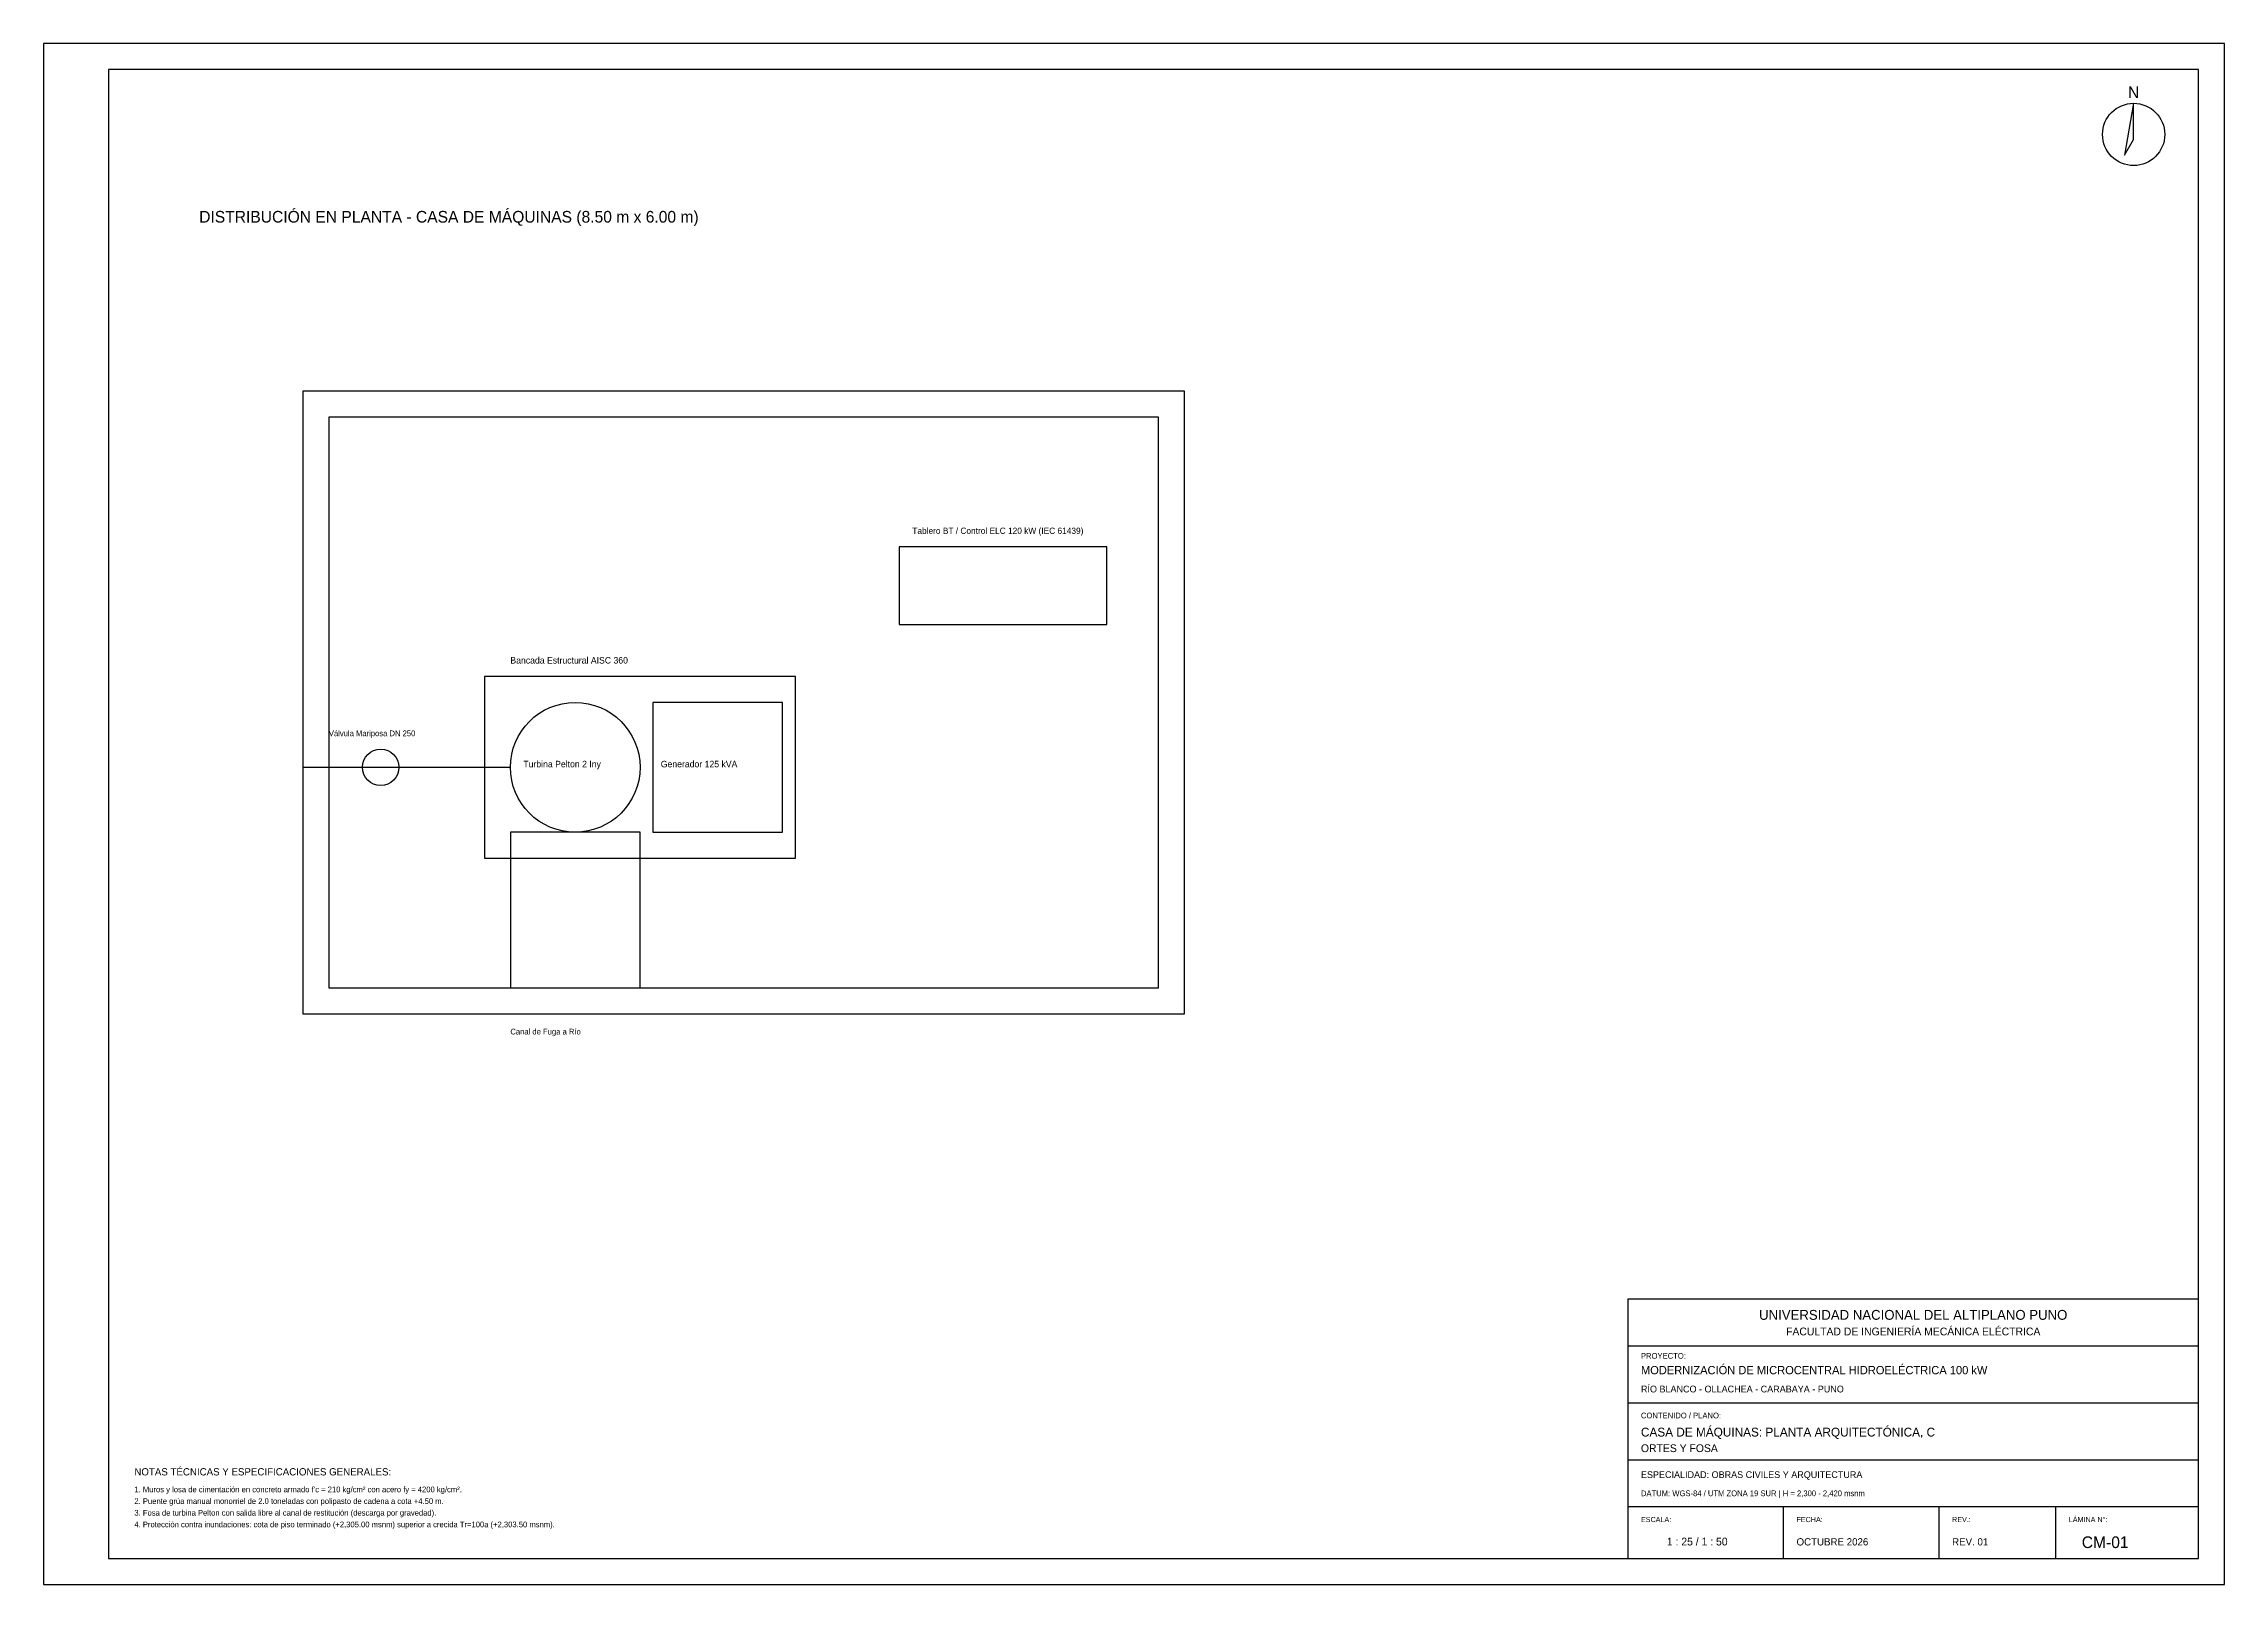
# Model space of a CAD drawing. Header units: metres. Extents: x 0 to 841, y 0 to 594.
import ezdxf
from ezdxf.enums import TextEntityAlignment as Align

# ---------------------------------------------------------------- set-up
doc = ezdxf.new("R2010")
doc.units = ezdxf.units.M
for name, color, linetype in [('0_CAJETIN', 2, 'Continuous'), ('0_MARCO_Y_BORDE', 4, 'Continuous'), ('0_TEXTOS_ROTULO', 7, 'Continuous'), ('CIVIL_CONCRETO', 4, 'Continuous'), ('ELECTRICA_EQUIPOS', 6, 'Continuous'), ('HIDRAULICA_AGUA', 5, 'Continuous'), ('MECANICA_EQUIPOS', 2, 'Continuous'), ('MECANICA_TUBERIA', 6, 'Continuous'), ('NOTAS_TECNICAS', 7, 'Continuous')]:
    doc.layers.add(name, color=color, linetype=linetype)

msp = doc.modelspace()

# ---------------------------------------------------------------- linework, layer by layer
at = {"layer": '0_CAJETIN'}
for p, q in [((611, 92), (831, 92)), ((611, 70), (831, 70)), ((611, 48), (831, 48)), ((611, 30), (831, 30)), ((671, 10), (671, 30)), ((731, 10), (731, 30)), ((776, 10), (776, 30))]:
    msp.add_line(p, q, dxfattribs=at)
msp.add_lwpolyline([(611, 10), (831, 10), (831, 110), (611, 110), (611, 10)], close=True, dxfattribs=at)
at = {"layer": '0_MARCO_Y_BORDE'}
for points in [[(0, 0), (841, 0), (841, 594), (0, 594), (0, 0)], [(25, 10), (831, 10), (831, 584), (25, 584), (25, 10)], [(806, 571), (802.5, 551), (806, 557), (806, 571)]]:
    msp.add_lwpolyline(points, close=True, dxfattribs=at)
msp.add_circle((806, 559), 12, dxfattribs=at)
at = {"layer": 'CIVIL_CONCRETO'}
for points in [[(100, 220), (440, 220), (440, 460), (100, 460), (100, 220)], [(110, 230), (430, 230), (430, 450), (110, 450), (110, 230)]]:
    msp.add_lwpolyline(points, close=True, dxfattribs=at)
at = {"layer": 'ELECTRICA_EQUIPOS'}
for points in [[(330, 370), (410, 370), (410, 400), (330, 400), (330, 370)], [(235, 290), (285, 290), (285, 340), (235, 340), (235, 290)]]:
    msp.add_lwpolyline(points, close=True, dxfattribs=at)
at = {"layer": 'HIDRAULICA_AGUA'}
msp.add_lwpolyline([(180, 230), (230, 230), (230, 290), (180, 290), (180, 230)], close=True, dxfattribs=at)
at = {"layer": 'MECANICA_EQUIPOS'}
msp.add_lwpolyline([(170, 280), (290, 280), (290, 350), (170, 350), (170, 280)], close=True, dxfattribs=at)
msp.add_circle((205, 315), 25, dxfattribs=at)
at = {"layer": 'MECANICA_TUBERIA'}
msp.add_line((100, 315), (180, 315), dxfattribs=at)
msp.add_circle((130, 315), 7, dxfattribs=at)

# ---------------------------------------------------------------- texts
at = {"layer": '0_TEXTOS_ROTULO'}
for s, height, p in [('N', 4.5, (806, 573)), ('UNIVERSIDAD NACIONAL DEL ALTIPLANO PUNO', 3.8, (721, 102)), ('FACULTAD DE INGENIERÍA MECÁNICA ELÉCTRICA', 3, (721, 96))]:
    msp.add_text(s, height=height, dxfattribs=at).set_placement(p, align=Align.CENTER)
for s, height, p in [('DISTRIBUCIÓN EN PLANTA - CASA DE MÁQUINAS (8.50 m x 6.00 m)', 4.5, (60, 525)), ('PROYECTO:', 2.2, (616, 87)), ('MODERNIZACIÓN DE MICROCENTRAL HIDROELÉCTRICA 100 kW', 3.2, (616, 81)), ('RÍO BLANCO - OLLACHEA - CARABAYA - PUNO', 2.6, (616, 74)), ('CONTENIDO / PLANO:', 2.2, (616, 64)), ('CASA DE MÁQUINAS: PLANTA ARQUITECTÓNICA, C', 3.4, (616, 57)), ('ORTES Y FOSA', 3, (616, 51)), ('ESPECIALIDAD: OBRAS CIVILES Y ARQUITECTURA', 2.6, (616, 41)), ('DATUM: WGS-84 / UTM ZONA 19 SUR | H = 2,300 - 2,420 msnm', 2.2, (616, 34)), ('ESCALA:', 2, (616, 24)), ('FECHA:', 2, (676, 24)), ('REV.:', 2, (736, 24)), ('LÁMINA N°:', 2, (781, 24)), ('1 : 25 / 1 : 50', 3, (626, 15)), ('OCTUBRE 2026', 2.8, (676, 15)), ('REV. 01', 2.8, (736, 15)), ('CM-01', 4.5, (786, 14))]:
    msp.add_text(s, height=height, dxfattribs=at).set_placement(p)
at = {"layer": 'ELECTRICA_EQUIPOS'}
for s, height, p in [('Tablero BT / Control ELC 120 kW (IEC 61439)', 2.4, (335, 405)), ('Generador 125 kVA', 2.5, (238, 315))]:
    msp.add_text(s, height=height, dxfattribs=at).set_placement(p)
at = {"layer": 'HIDRAULICA_AGUA'}
msp.add_text('Canal de Fuga a Río', height=2.2, dxfattribs=at).set_placement((180, 212))
at = {"layer": 'MECANICA_EQUIPOS'}
for s, p in [('Bancada Estructural AISC 360', (180, 355)), ('Turbina Pelton 2 Iny', (185, 315))]:
    msp.add_text(s, height=2.5, dxfattribs=at).set_placement(p)
at = {"layer": 'MECANICA_TUBERIA'}
msp.add_text('Válvula Mariposa DN 250', height=2.2, dxfattribs=at).set_placement((110, 327))
at = {"layer": 'NOTAS_TECNICAS'}
for s, height, p in [('NOTAS TÉCNICAS Y ESPECIFICACIONES GENERALES:', 2.8, (35, 42)), ("1. Muros y losa de cimentación en concreto armado f'c = 210 kg/cm² con acero fy = 4200 kg/cm².", 2.2, (35, 35.5)), ('3. Fosa de turbina Pelton con salida libre al canal de restitución (descarga por gravedad).', 2.2, (35, 26.5)), ('2. Puente grúa manual monorriel de 2.0 toneladas con polipasto de cadena a cota +4.50 m.', 2.2, (35, 31)), ('4. Protección contra inundaciones: cota de piso terminado (+2,305.00 msnm) superior a crecida Tr=100a (+2,303.50 msnm).', 2.2, (35, 22))]:
    msp.add_text(s, height=height, dxfattribs=at).set_placement(p)

doc.saveas('drawing.dxf')
